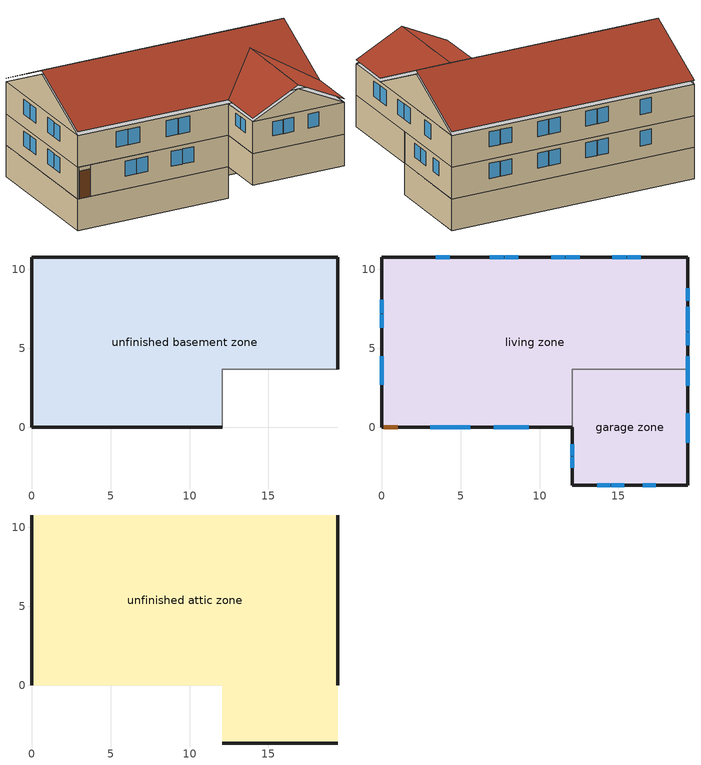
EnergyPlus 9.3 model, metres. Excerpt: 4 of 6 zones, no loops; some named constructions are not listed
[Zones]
unfinished basement zone
 floor foundation (FloorFndGrndUnfinB): 0,0 0,10.78 19.4,10.78 19.4,3.66 12.08,3.66 12.08,0 z-2.44
 wall foundation (WallFndGrndUnfinB): 19.4,3.66 19.4,10.78 0,10.78 0,0 12.08,0 z-2.44:0
 wall adiabatic (WallIntUnfinUninsUnfin): 12.08,0 12.08,3.66 19.4,3.66 z-2.44:0
garage zone
 floor foundation (FloorFndGrndUnfinSlab): 12.08,-3.66 12.08,3.66 19.4,3.66 19.4,-3.66 z0
 wall outside (WallExtUninsUnfin): 12.08,0 12.08,-3.66 19.4,-3.66 19.4,3.66 z0:2.44
 wall to living zone (WallIntFinInsUnfin Reversed): 19.4,3.66 12.08,3.66 12.08,0 z0:2.44
living zone
 floor to garage zone (FloorFinInsUnfin): 19.4,3.66 19.4,-3.66 12.08,-3.66 12.08,3.66 z2.44
 floor to unfinished basement zone (FloorUnfinBInsFin Reversed): 0,0 0,10.78 19.4,10.78 19.4,3.66 12.08,3.66 12.08,0 z0
 wall outside (WallExtInsFin): 19.4,3.66 19.4,10.78 0,10.78 0,0 0.13,0 1.05,0 12.08,0 z0:2.44; 0,10.78 0,0 12.08,0 12.08,-3.66 19.4,-3.66 19.4,10.78 0,10.78 z2.44:4.88
 window (WindowConstruction): 19.4,5.19 19.4,6 / 19.4,6.06 19.4,6.87 / 19.4,8 19.4,8.81 z1.06:2.13; 3.82,0 4.7,0 / 4.76,0 5.63,0 / 7.5,0 8.37,0 / 8.43,0 9.31,0 / 16.42,10.78 15.55,10.78 / 15.49,10.78 14.62,10.78 / 12.54,10.78 11.67,10.78 / 11.61,10.78 10.74,10.78 / 8.66,10.78 7.79,10.78 / 7.73,10.78 6.86,10.78 / 4.32,10.78 3.44,10.78 z0.97:2.13; 0,8.07 0,7.21 / 0,7.15 0,6.29 / 0,4.48 0,3.62 / 0,3.56 0,2.7 z3.43:4.57; 16.42,10.78 15.55,10.78 / 15.49,10.78 14.62,10.78 / 12.54,10.78 11.67,10.78 / 11.61,10.78 10.74,10.78 / 8.66,10.78 7.79,10.78 / 7.73,10.78 6.86,10.78 / 4.32,10.78 3.44,10.78 z3.41:4.57; 19.4,-0.97 19.4,-0.08 / 19.4,-0.02 19.4,0.87 / 19.4,2.64 19.4,3.53 / 19.4,3.59 19.4,4.48 / 19.4,6.72 19.4,7.61 z3.39:4.57; 13.67,-3.66 14.49,-3.66 / 14.55,-3.66 15.37,-3.66 / 16.55,-3.66 17.37,-3.66 z3.48:4.57; 12.08,-1.09 12.08,-1.8 / 12.08,-1.86 12.08,-2.57 z3.63:4.57; 3.08,0 4,0 / 4.06,0 4.97,0 / 7.11,0 8.02,0 / 8.09,0 9,0 z3.36:4.57; 0,8.07 0,7.21 / 0,7.15 0,6.29 / 0,4.48 0,3.62 / 0,3.56 0,2.7 z0.99:2.13
 door (Door): 0.15,0 1.02,0 z0:2.13
unfinished attic zone
 floor to living zone (FloorFinInsUnfinAttic): 19.4,10.78 19.4,0 0,0 0,10.78 z4.88; 12.08,-3.66 12.08,0 19.4,0 19.4,-3.66 z4.88
 wall outside (WallExtUninsUnfin): 0,5.39,7.57 0,10.78,4.88 0,0,4.88; 19.4,5.39,7.57 19.4,0,4.88 19.4,10.78,4.88; 12.08,-3.66,4.88 19.4,-3.66,4.88 15.74,-3.66,6.71
 roof outside (RoofUnfinInsExt): 0,5.39,7.88 19.4,5.39,7.88 19.4,10.78,5.18 0,10.78,5.18; 12.08,0,5.18 12.08,-3.66,5.18 15.74,-3.66,7.01 15.74,3.66,7.01; 19.4,0,5.18 15.74,3.66,7.01 15.74,-3.66,7.01 19.4,-3.66,5.18; 0,5.39,7.88 0,0,5.18 12.08,0,5.18 15.74,3.66,7.01 19.4,0,5.18 19.4,5.39,7.88
[Construction]
FloorFinInsUnfin Reversed: Floor Covering, Wood Floor, RoofSheathing, FloorIns 1
FloorFinInsUnfinAttic Reversed: Drywall 0.5 in., FloorUATrussandIns, FloorUAAdditionalCeilingIns
FloorUnfinBInsFin: FloorIns, RoofSheathing, Wood Floor, Floor Covering
WallIntFinInsUnfin: WallSheathing, WallStudAndCavity 1
[EnergyManagementSystem:Program]
res_infil_1_program: Set p_m = 0.14; Set p_s = 0.22; Set s_m = 270; Set s_s = 370; Set z_m = 9.99744; Set z_s = 4.8768; Set f_t = (((s_m/z_m)^p_m)*((z_s/s_s)^p_s)); Set Tdiff = res_af_1_tin_s-res_af_1_tt_s; Set dT = @Abs Tdiff; Set c = 0.0811; Set Cs = 0.1053; Set Cw = 0.1467; Set n = 0.67; Set sft = (f_t*0.7000000000000001); Set temp1 = ((c*Cw)*((sft*res_af_vw_s)^(2*n)))^2; Set Qn = (((c*Cs*(dT^n))^2)+temp1)^0.5; Set Tdiff = res_af_1_tin_s-res_af_1_tt_s; Set dT = @Abs Tdiff; Set QWHV = res_infil_1_wh_sch_s*0.0; Set Qrange = res_infil_1_range_sch_s*0.0472; Set Qdryer = res_infil_1_dryer_sch_s*0.0472; Set Qbath = res_infil_1_bath_sch_s*0.0708; Set QhpwhOut = 0; Set QhpwhIn = 0; Set QductsOut = 0; Set QductsIn = 0; Set QductsOut = QductsOut+res_ds_res_fur_oil_asys_lk_ret_fan_equiv; Set QductsIn = QductsIn+res_ds_res_fur_oil_asys_lk_sup_fan_equiv; Set QductsOut = QductsOut+res_ds_res_ac_asys_lk_ret_fan_equiv; Set QductsIn = QductsIn+res_ds_res_ac_asys_lk_sup_fan_equiv; Set Qout = Qrange+Qbath+Qdryer+QhpwhOut+QductsOut; Set Qin = QWHV+QhpwhIn+QductsIn; Set Qu = @Abs (Qout- Qin); Set Qb = (@Min Qout Qin); Set faneff_wh = 1; Set res_infil_1_house_fan_act = (QWHV*300)/faneff_wh*0; Set faneff_sp = 0.4719474432000001; Set res_infil_1_range_fan_act = (Qrange*300)/faneff_sp; Set res_infil_1_bath_fan_act = (Qbath*300)/faneff_sp; Set Q_acctd_for_elsewhere = QhpwhOut+QhpwhIn+QductsOut+QductsIn; Set res_infil_1_flow_act = (((Qu^2)+(Qn^2))^0.5)-Q_acctd_for_elsewhere; Set res_infil_1_flow_act = (@Max res_infil_1_flow_act 0)
res_nv_1_program: Set Tdiff = res_af_1_tin_s-res_af_1_tt_s; Set dT = (@Abs Tdiff); Set pt = (@RhFnTdbWPb res_af_1_tt_s res_nv_wt_s res_nv_pb_s); Set NVA = 16818.263852175118; Set Cs = 0.00017926040778923255; Set Cw = 8.70903777141566e-05; Set MNV = 5.663369318400016; Set MHR = 0.0115; Set MRH = 0.7; Set temp1 = (res_nv_1_nva_s*NVA); Set SGNV = temp1*((((Cs*dT)+(Cw*(res_af_vw_s^2)))^0.5)/1000); If (res_nv_wt_s<MHR) && (pt<MRH) && (res_af_1_tin_s>res_nv_1_sp_s); Set temp2 = (res_af_1_tin_s-res_nv_1_sp_s); Set NVadj1 = temp2/(res_af_1_tin_s-res_af_1_tt_s); Set NVadj2 = (@Min NVadj1 1); Set NVadj3 = (@Max NVadj2 0); Set NVadj = SGNV*NVadj3; Set res_nv_1_flow_act = (@Min NVadj MNV); Else; Set res_nv_1_flow_act = 0; EndIf
[EnergyManagementSystem:Subroutine]
res_ds_res_ac_asys_lk_subrout: Set f_sup = 0.13696303696303697; Set f_ret = 0.10009990009990012; Set f_OA = 0.0; Set oafrate = f_OA * res_ds_res_ac_asys_AhVfr; Set suplkfrate = f_sup * res_ds_res_ac_asys_AhVfr; Set retlkfrate = f_ret * res_ds_res_ac_asys_AhVfr; Set res_ds_res_ac_asys_AhToLiv = (@Abs (suplkfrate-retlkfrate-oafrate)); Set res_ds_res_ac_asys_LivToAh = 0; Set res_ds_res_ac_asys_lk_sup_fan_equiv = 0; Set res_ds_res_ac_asys_lk_ret_fan_equiv = oafrate; If res_ds_res_ac_asys_AhMfr>0; Set h_SA=(@HFnTdbW res_ds_res_ac_asys_AhTt res_ds_res_ac_asys_AhWt); Set h_AHZ=(@HFnTdbW res_ds_res_ac_asys_AhT res_ds_res_ac_asys_AhW); Set h_RA=(@HFnTdbW res_ds_res_ac_asys_RaT res_ds_res_ac_asys_RaW); Set h_fg=(@HfgAirFnWTdb res_ds_res_ac_asys_AhWt res_ds_res_ac_asys_AhTt); Set SALkQtot=f_sup*res_ds_res_ac_asys_AhMfr*(h_RA-h_SA); Set temp1=h_fg*(res_ds_res_ac_asys_RaW-res_ds_res_ac_asys_AhWt); Set res_ds_res_ac_asys_SupLatLkToLv = f_sup*res_ds_res_ac_asys_AhMfr*temp1; Set res_ds_res_ac_asys_SupSLkToLv = SALkQtot-res_ds_res_ac_asys_SupLatLkToLv; Set eTm=(res_ds_res_ac_asys_FanRtf/(res_ds_res_ac_asys_AhMfr*1006.0))*181.522; Set eTm=0-eTm; Set temp4=res_ds_res_ac_asys_AhT; Set tsup=temp4+((res_ds_res_ac_asys_AhTt-res_ds_res_ac_asys_AhT)*(@Exp eTm)); Set temp5=tsup-res_ds_res_ac_asys_AhTt; Set res_ds_res_ac_asys_SupDCnToLv = res_ds_res_ac_asys_AhMfr*1006.0*temp5; Set res_ds_res_ac_asys_SupDCnToAh = 0-res_ds_res_ac_asys_SupDCnToLv; Set eTm=(res_ds_res_ac_asys_FanRtf/(res_ds_res_ac_asys_AhMfr*1006.0))*167.559; Set eTm=0-eTm; Set temp6=res_ds_res_ac_asys_AhT; Set tret=temp6+((res_ds_res_ac_asys_RaT-res_ds_res_ac_asys_AhT)*(@Exp eTm)); Set temp7=tret-res_ds_res_ac_asys_RaT; Set res_ds_res_ac_asys_RetDCnToPl=res_ds_res_ac_asys_AhMfr*1006.0*temp7; Set res_ds_res_ac_asys_RetDCnToAh=0-res_ds_res_ac_asys_RetDCnToPl; Set res_ds_res_ac_asys_RetLatLk=0; Set temp2=(res_ds_res_ac_asys_AhT-res_ds_res_ac_asys_RaT); Set res_ds_res_ac_asys_RetSLk=f_ret*res_ds_res_ac_asys_AhMfr*1006.0*temp2; Set QtLkToAHZn=f_sup*res_ds_res_ac_asys_AhMfr*(h_SA-h_AHZ); Set temp3=(res_ds_res_ac_asys_AhWt-res_ds_res_ac_asys_AhW); Set res_ds_res_ac_asys_SupLatLkToAh=f_sup*res_ds_res_ac_asys_AhMfr*h_fg; Set res_ds_res_ac_asys_SupLatLkToAh=res_ds_res_ac_asys_SupLatLkToAh*temp3; Set res_ds_res_ac_asys_SupSLkToAh=QtLkToAHZn-res_ds_res_ac_asys_SupLatLkToAh; Else; Set res_ds_res_ac_asys_SupLatLkToLv=0; Set res_ds_res_ac_asys_SupSLkToLv=0; Set res_ds_res_ac_asys_SupDCnToLv=0; Set res_ds_res_ac_asys_SupDCnToAh=0; Set res_ds_res_ac_asys_RetDCnToPl=0; Set res_ds_res_ac_asys_RetDCnToAh=0; Set res_ds_res_ac_asys_RetLatLk=0; Set res_ds_res_ac_asys_RetSLk=0; Set res_ds_res_ac_asys_SupLatLkToAh=0; Set res_ds_res_ac_asys_SupSLkToAh=0; EndIf
res_ds_res_fur_oil_asys_lk_subrout: Set f_sup = 0.13696303696303697; Set f_ret = 0.10009990009990012; Set f_OA = 0.0; Set oafrate = f_OA * res_ds_res_fur_oil_asys_AhVfr; Set suplkfrate = f_sup * res_ds_res_fur_oil_asys_AhVfr; Set retlkfrate = f_ret * res_ds_res_fur_oil_asys_AhVfr; Set res_ds_res_fur_oil_asys_AhToLiv = (@Abs (suplkfrate-retlkfrate-oafrate)); Set res_ds_res_fur_oil_asys_LivToAh = 0; Set res_ds_res_fur_oil_asys_lk_sup_fan_equiv = 0; Set res_ds_res_fur_oil_asys_lk_ret_fan_equiv = oafrate; If res_ds_res_fur_oil_asys_AhMfr>0; Set h_SA=(@HFnTdbW res_ds_res_fur_oil_asys_AhTt res_ds_res_fur_oil_asys_AhWt); Set h_AHZ=(@HFnTdbW res_ds_res_fur_oil_asys_AhT res_ds_res_fur_oil_asys_AhW); Set h_RA=(@HFnTdbW res_ds_res_fur_oil_asys_RaT res_ds_res_fur_oil_asys_RaW); Set h_fg=(@HfgAirFnWTdb res_ds_res_fur_oil_asys_AhWt res_ds_res_fur_oil_asys_AhTt); Set SALkQtot=f_sup*res_ds_res_fur_oil_asys_AhMfr*(h_RA-h_SA); Set temp1=h_fg*(res_ds_res_fur_oil_asys_RaW-res_ds_res_fur_oil_asys_AhWt); Set res_ds_res_fur_oil_asys_SupLatLkToLv = f_sup*res_ds_res_fur_oil_asys_AhMfr*temp1; Set res_ds_res_fur_oil_asys_SupSLkToLv = SALkQtot-res_ds_res_fur_oil_asys_SupLatLkToLv; Set eTm=(res_ds_res_fur_oil_asys_FanRtf/(res_ds_res_fur_oil_asys_AhMfr*1006.0))*181.522; Set eTm=0-eTm; Set temp4=res_ds_res_fur_oil_asys_AhT; Set tsup=temp4+((res_ds_res_fur_oil_asys_AhTt-res_ds_res_fur_oil_asys_AhT)*(@Exp eTm)); Set temp5=tsup-res_ds_res_fur_oil_asys_AhTt; Set res_ds_res_fur_oil_asys_SupDCnToLv = res_ds_res_fur_oil_asys_AhMfr*1006.0*temp5; Set res_ds_res_fur_oil_asys_SupDCnToAh = 0-res_ds_res_fur_oil_asys_SupDCnToLv; Set eTm=(res_ds_res_fur_oil_asys_FanRtf/(res_ds_res_fur_oil_asys_AhMfr*1006.0))*167.559; Set eTm=0-eTm; Set temp6=res_ds_res_fur_oil_asys_AhT; Set tret=temp6+((res_ds_res_fur_oil_asys_RaT-res_ds_res_fur_oil_asys_AhT)*(@Exp eTm)); Set temp7=tret-res_ds_res_fur_oil_asys_RaT; Set res_ds_res_fur_oil_asys_RetDCnToPl=res_ds_res_fur_oil_asys_AhMfr*1006.0*temp7; Set res_ds_res_fur_oil_asys_RetDCnToAh=0-res_ds_res_fur_oil_asys_RetDCnToPl; Set res_ds_res_fur_oil_asys_RetLatLk=0; Set temp2=(res_ds_res_fur_oil_asys_AhT-res_ds_res_fur_oil_asys_RaT); Set res_ds_res_fur_oil_asys_RetSLk=f_ret*res_ds_res_fur_oil_asys_AhMfr*1006.0*temp2; Set QtLkToAHZn=f_sup*res_ds_res_fur_oil_asys_AhMfr*(h_SA-h_AHZ); Set temp3=(res_ds_res_fur_oil_asys_AhWt-res_ds_res_fur_oil_asys_AhW); Set res_ds_res_fur_oil_asys_SupLatLkToAh=f_sup*res_ds_res_fur_oil_asys_AhMfr*h_fg; Set res_ds_res_fur_oil_asys_SupLatLkToAh=res_ds_res_fur_oil_asys_SupLatLkToAh*temp3; Set res_ds_res_fur_oil_asys_SupSLkToAh=QtLkToAHZn-res_ds_res_fur_oil_asys_SupLatLkToAh; Else; Set res_ds_res_fur_oil_asys_SupLatLkToLv=0; Set res_ds_res_fur_oil_asys_SupSLkToLv=0; Set res_ds_res_fur_oil_asys_SupDCnToLv=0; Set res_ds_res_fur_oil_asys_SupDCnToAh=0; Set res_ds_res_fur_oil_asys_RetDCnToPl=0; Set res_ds_res_fur_oil_asys_RetDCnToAh=0; Set res_ds_res_fur_oil_asys_RetLatLk=0; Set res_ds_res_fur_oil_asys_RetSLk=0; Set res_ds_res_fur_oil_asys_SupLatLkToAh=0; Set res_ds_res_fur_oil_asys_SupSLkToAh=0; EndIf
[EnergyManagementSystem:ProgramCallingManager]
average_temp_and_heat_balance_program_calling_manager: EndOfZoneTimestepBeforeZoneReporting; average_temp_and_heat_balance_program
capacity_and_cop_calculator_program_calling_manager: EndOfZoneTimestepBeforeZoneReporting; capacity_and_cop_calculator_program
res af_1 program calling manager: BeginTimestepBeforePredictor; res_infil_1_program; res_nv_1_program
res ceil fan program calling manager: BeginTimestepBeforePredictor; res_ceil_fan_schedule_program
res ds res ac asys program calling manager: EndOfSystemTimestepAfterHVACReporting; res_ds_res_ac_asys_program
res ds res fur oil asys program calling manager: EndOfSystemTimestepAfterHVACReporting; res_ds_res_fur_oil_asys_program
[EnergyManagementSystem:OutputVariable] Type of Data in Variable=Averaged; Update Frequency=ZoneTimeStep
Name | EMS Variable
Average Conditioned Zone Temperature [C] | avg_temp
Conditioned Zone Air Energy Storage Rate [W] | avg_air_energy_storage_rate
Conditioned Zone Internal Convective Heat Gain [W] | avg_int_conv_heat_gain
Conditioned Zone Interzone Air Transfer Rate [W] | avg_interzone_air_transfer_rate
Conditioned Zone Outdoor Air Transfer Rate [W] | avg_outdoor_air_transfer_rate
Conditioned Zone Surface Convection Rate [W] | avg_surf_conv_rate
Conditioned Zone System Air Transfer Rate [W] | avg_system_air_transfer_rate
Conditioned Zone System Convective Heat Gain Rate [W] | avg_system_conv_heat_gain_rate
Current Overall COP [] | current_cop
Current Total Capacity [W] | current_capacity
Potential Overall COP [] | potential_cop
[Schedule:Day:Interval]
res lighting garage allday1; res lighting interior allday1; res lighting exterior allday1: No, 01:00, 0.123338, 02:00, 0.0740028, 04:00, 0.0493352, 05:00, 0.0548496, 06:00, 0.150501, 07:00, 0.353335, 08:00, 0.447136, 09:00, 0.47518, 10:00, 0.488452, 11:00, 0.475171, 12:00, 0.456771, 13:00, 0.44349, 14:00, 0.439582, 15:00, 0.448729, 16:00, 0.500371, 17:00, 0.626949, 18:00, 0.830184, 19:00, 0.99185, 20:00, 0.969505, 21:00, 0.784644, 22:00, 0.591925, 23:00, 0.515783, 24:00, 0.248393
res lighting garage allday2; res lighting interior allday2; res lighting exterior allday2: No, 01:00, 0.123338, 02:00, 0.0740028, 04:00, 0.0493352, 05:00, 0.0545675, 06:00, 0.149094, 07:00, 0.350032, 08:00, 0.442956, 09:00, 0.468458, 10:00, 0.479326, 11:00, 0.466169, 12:00, 0.447941, 13:00, 0.434785, 14:00, 0.430913, 15:00, 0.434968, 16:00, 0.461722, 17:00, 0.539871, 18:00, 0.698256, 19:00, 0.888571, 20:00, 0.978191, 21:00, 0.888191, 22:00, 0.697813, 23:00, 0.608768, 24:00, 0.248393
res lighting garage allday3; res lighting interior allday3; res lighting exterior allday3: No, 01:00, 0.123338, 02:00, 0.0740028, 04:00, 0.0493352, 05:00, 0.0537968, 06:00, 0.145251, 07:00, 0.341009, 08:00, 0.431538, 09:00, 0.450314, 10:00, 0.454832, 11:00, 0.442015, 12:00, 0.424257, 13:00, 0.411439, 14:00, 0.407667, 15:00, 0.409454, 16:00, 0.423452, 17:00, 0.469753, 18:00, 0.580734, 19:00, 0.75336, 20:00, 0.903557, 21:00, 0.918807, 22:00, 0.786256, 23:00, 0.488581, 24:00, 0.248393
res lighting garage allday4; res lighting interior allday4; res lighting exterior allday4: No, 01:00, 0.123338, 02:00, 0.0740028, 04:00, 0.0493352, 05:00, 0.0527439, 06:00, 0.140001, 07:00, 0.328683, 08:00, 0.41594, 09:00, 0.426047, 10:00, 0.422411, 11:00, 0.410057, 12:00, 0.392941, 13:00, 0.380587, 14:00, 0.376951, 15:00, 0.376758, 16:00, 0.378254, 17:00, 0.385796, 18:00, 0.414186, 19:00, 0.489911, 20:00, 0.62873, 21:00, 0.790794, 22:00, 0.879021, 23:00, 0.592134, 24:00, 0.248393
res lighting garage allday5; res lighting interior allday5; res lighting exterior allday5: No, 01:00, 0.123338, 02:00, 0.0740028, 04:00, 0.0493352, 05:00, 0.051691, 06:00, 0.134751, 07:00, 0.316358, 08:00, 0.400343, 09:00, 0.402379, 10:00, 0.391189, 11:00, 0.379298, 12:00, 0.362824, 13:00, 0.350933, 14:00, 0.347434, 15:00, 0.347191, 16:00, 0.3481, 17:00, 0.352695, 18:00, 0.37061, 19:00, 0.421818, 20:00, 0.526943, 21:00, 0.675048, 22:00, 0.800233, 23:00, 0.580198, 24:00, 0.248393
res lighting garage allday6; res lighting interior allday6; res lighting exterior allday6: No, 01:00, 0.123338, 02:00, 0.0740028, 04:00, 0.0493352, 05:00, 0.0509203, 06:00, 0.130908, 07:00, 0.307335, 08:00, 0.388924, 09:00, 0.385433, 10:00, 0.369092, 11:00, 0.357541, 12:00, 0.341536, 13:00, 0.329984, 14:00, 0.326585, 15:00, 0.326343, 16:00, 0.327115, 17:00, 0.330784, 18:00, 0.344672, 19:00, 0.384367, 20:00, 0.468628, 21:00, 0.597162, 22:00, 0.726652, 23:00, 0.556112, 24:00, 0.248393
res lighting garage allday7; res lighting interior allday7; res lighting exterior allday7: No, 01:00, 0.123338, 02:00, 0.0740028, 04:00, 0.0493352, 05:00, 0.0506382, 06:00, 0.129501, 07:00, 0.304032, 08:00, 0.384745, 09:00, 0.37931, 10:00, 0.361165, 11:00, 0.349737, 12:00, 0.333905, 13:00, 0.322477, 14:00, 0.319115, 15:00, 0.31888, 16:00, 0.319678, 17:00, 0.323451, 18:00, 0.337661, 19:00, 0.378048, 20:00, 0.463272, 21:00, 0.592382, 22:00, 0.721202, 23:00, 0.552703, 24:00, 0.248393
res lighting garage allday8; res lighting interior allday8; res lighting exterior allday8: No, 01:00, 0.123338, 02:00, 0.0740028, 04:00, 0.0493352, 05:00, 0.0509203, 06:00, 0.130908, 07:00, 0.307335, 08:00, 0.388924, 09:00, 0.385433, 10:00, 0.369092, 11:00, 0.357541, 12:00, 0.341536, 13:00, 0.329984, 14:00, 0.326585, 15:00, 0.326385, 16:00, 0.327544, 17:00, 0.333158, 18:00, 0.35417, 19:00, 0.411706, 20:00, 0.524391, 21:00, 0.674336, 22:00, 0.789613, 23:00, 0.568388, 24:00, 0.248393
res lighting garage allday9; res lighting interior allday9; res lighting exterior allday9: No, 01:00, 0.123338, 02:00, 0.0740028, 04:00, 0.0493352, 05:00, 0.051691, 06:00, 0.134751, 07:00, 0.316358, 08:00, 0.400343, 09:00, 0.402379, 10:00, 0.391189, 11:00, 0.379298, 12:00, 0.362824, 13:00, 0.350933, 14:00, 0.347434, 15:00, 0.347482, 16:00, 0.350621, 17:00, 0.364308, 18:00, 0.409016, 19:00, 0.51146, 20:00, 0.66917, 21:00, 0.813069, 22:00, 0.844904, 23:00, 0.553126, 24:00, 0.248393
res lighting garage allday10; res lighting interior allday10; res lighting exterior allday10: No, 01:00, 0.123338, 02:00, 0.0740028, 04:00, 0.0493352, 05:00, 0.0527439, 06:00, 0.140001, 07:00, 0.328683, 08:00, 0.41594, 09:00, 0.426047, 10:00, 0.422411, 11:00, 0.410057, 12:00, 0.392941, 13:00, 0.380587, 14:00, 0.376951, 15:00, 0.377936, 16:00, 0.387414, 17:00, 0.422142, 18:00, 0.514291, 19:00, 0.675679, 20:00, 0.843456, 21:00, 0.900392, 22:00, 0.799006, 23:00, 0.496513, 24:00, 0.248393
res lighting garage allday11; res lighting interior allday11; res lighting exterior allday11: No, 01:00, 0.123338, 02:00, 0.0740028, 04:00, 0.0493352, 05:00, 0.0537968, 06:00, 0.145251, 07:00, 0.341009, 08:00, 0.431538, 09:00, 0.450314, 10:00, 0.454832, 11:00, 0.442015, 12:00, 0.424257, 13:00, 0.411439, 14:00, 0.407667, 15:00, 0.423123, 16:00, 0.494595, 17:00, 0.637165, 18:00, 0.830186, 19:00, 0.95099, 20:00, 0.895841, 21:00, 0.714098, 22:00, 0.541925, 23:00, 0.476105, 24:00, 0.248393
res lighting garage allday12; res lighting interior allday12; res lighting exterior allday12: No, 01:00, 0.123338, 02:00, 0.0740028, 04:00, 0.0493352, 05:00, 0.0545675, 06:00, 0.149094, 07:00, 0.350032, 08:00, 0.442956, 09:00, 0.468458, 10:00, 0.479326, 11:00, 0.466169, 12:00, 0.447941, 13:00, 0.434785, 14:00, 0.430913, 15:00, 0.448118, 16:00, 0.529806, 17:00, 0.692378, 18:00, 0.899219, 19:00, 1, 20:00, 0.900262, 21:00, 0.693546, 22:00, 0.530471, 23:00, 0.474029, 24:00, 0.248393
Schedule Day 28; res lighting garage winter design; Schedule Day 25; res lighting interior winter design; res cd electric schedule allday4; res cd electric schedule allday5; res cd electric schedule allday7; res extra refrig schedule winter design; res freezer schedule winter design; res gas fireplace schedule winter design; res gas grill schedule winter design; res gas lighting schedule winter design; res hot tub heater electric schedule winter design; res lighting exterior winter design; res misc plug loads schedule winter design; res mv_1 bath exhaust schedule winter design; res mv_1 dryer exhaust schedule allday4; res mv_1 dryer exhaust schedule allday5; res mv_1 dryer exhaust schedule allday7; res mv_1 range exhaust schedule winter design; res occupants schedule winter design; res pool heater electric schedule winter design; res range electric|false schedule winter design; res refrig schedule winter design; res well pump schedule winter design; Schedule Day 11; Schedule Day 16; Schedule Day 18; Schedule Day 2; Schedule Day 22; Schedule Day 3; Schedule Day 31; Schedule Day 34; Schedule Day 37; Schedule Day 40; Schedule Day 43; Schedule Day 5; Schedule Day 50; Schedule Day 57; Schedule Day 60; Schedule Day 63; Schedule Day 66; Schedule Day 67; Schedule Day 68; Schedule Day 71; Schedule Day 72; Schedule Day 73; Schedule Day 9; Window shading schedule allday1; Window shading schedule allday11; Window shading schedule allday12; Window shading schedule allday2; Window shading schedule allday3; Window shading schedule allday4: No, 24:00, 0
res lighting garage summer design; res lighting interior summer design; res extra refrig schedule summer design; res freezer schedule summer design; res gas fireplace schedule summer design; res gas grill schedule summer design; res gas lighting schedule summer design; res hot tub heater electric schedule summer design; res lighting exterior summer design; res misc plug loads schedule summer design; res mv_1 bath exhaust schedule summer design; res mv_1 range exhaust schedule summer design; res occupants schedule summer design; res pool heater electric schedule summer design; res range electric|false schedule summer design; res refrig schedule summer design; res well pump schedule summer design; Window shading schedule allday10; Window shading schedule allday5; Window shading schedule allday6; Window shading schedule allday7; Window shading schedule allday8; Window shading schedule allday9: No, 24:00, 1
res cd electric schedule allday1: No, 20:55, 0, 21:00, 0.095946, 24:00, 0
res cd electric schedule allday2: No, 13:15, 0, 13:20, 0.0851748, 20:05, 0, 20:10, 0.09376, 24:00, 0
res cd electric schedule allday3: No, 09:10, 0, 09:15, 0.0350556, 11:55, 0, 12:00, 0.136725, 24:00, 0
res cd electric schedule allday6: No, 09:45, 0, 09:50, 0.0703896, 11:00, 0, 11:05, 0.015938, 24:00, 0
res ceil fan benchmark|living space|story 2 schedule allday1; res ceil fan benchmark|living space|story 2 schedule allday12; res misc plug loads schedule allday1; res misc plug loads schedule allday12: No, 01:00, 0.559347, 03:00, 0.517396, 04:00, 0.503412, 05:00, 0.461461, 06:00, 0.503412, 07:00, 0.601298, 08:00, 0.657232, 09:00, 0.475445, 10:00, 0.321624, 11:00, 0.335608, 12:00, 0.349592, 13:00, 0.335608, 14:00, 0.391543, 15:00, 0.433494, 16:00, 0.447477, 17:00, 0.545363, 18:00, 0.741134, 19:00, 0.880971, 20:00, 0.936905, 21:00, 0.99284, 22:00, 0.964873, 23:00, 0.825036, 24:00, 0.699183
res ceil fan benchmark|living space|story 2 schedule allday10; res misc plug loads schedule allday10: No, 01:00, 0.443712, 03:00, 0.410434, 04:00, 0.399341, 05:00, 0.366063, 06:00, 0.399341, 07:00, 0.476991, 08:00, 0.521362, 09:00, 0.377156, 10:00, 0.255135, 11:00, 0.266227, 12:00, 0.27732, 13:00, 0.266227, 14:00, 0.310599, 15:00, 0.343877, 16:00, 0.35497, 17:00, 0.43262, 18:00, 0.587919, 19:00, 0.698847, 20:00, 0.743218, 21:00, 0.787589, 22:00, 0.765404, 23:00, 0.654476, 24:00, 0.55464
res ceil fan benchmark|living space|story 2 schedule allday11; res misc plug loads schedule allday11: No, 01:00, 0.442368, 03:00, 0.40919, 04:00, 0.398131, 05:00, 0.364953, 06:00, 0.398131, 07:00, 0.475545, 08:00, 0.519782, 09:00, 0.376013, 10:00, 0.254361, 11:00, 0.265421, 12:00, 0.27648, 13:00, 0.265421, 14:00, 0.309657, 15:00, 0.342835, 16:00, 0.353894, 17:00, 0.431309, 18:00, 0.586137, 19:00, 0.696729, 20:00, 0.740966, 21:00, 0.785203, 22:00, 0.763084, 23:00, 0.652493, 24:00, 0.55296
res ceil fan benchmark|living space|story 2 schedule allday2; res misc plug loads schedule allday2: No, 01:00, 0.56338, 03:00, 0.521127, 04:00, 0.507042, 05:00, 0.464789, 06:00, 0.507042, 07:00, 0.605634, 08:00, 0.661972, 09:00, 0.478873, 10:00, 0.323944, 11:00, 0.338028, 12:00, 0.352113, 13:00, 0.338028, 14:00, 0.394366, 15:00, 0.43662, 16:00, 0.450704, 17:00, 0.549296, 18:00, 0.746479, 19:00, 0.887324, 20:00, 0.943662, 21:00, 1, 22:00, 0.971831, 23:00, 0.830986, 24:00, 0.704225
res ceil fan benchmark|living space|story 2 schedule allday3; res ceil fan benchmark|living space|story 2 schedule allday5; res misc plug loads schedule allday3; res misc plug loads schedule allday5: No, 01:00, 0.445057, 03:00, 0.411678, 04:00, 0.400551, 05:00, 0.367172, 06:00, 0.400551, 07:00, 0.478436, 08:00, 0.522942, 09:00, 0.378298, 10:00, 0.255908, 11:00, 0.267034, 12:00, 0.278161, 13:00, 0.267034, 14:00, 0.31154, 15:00, 0.344919, 16:00, 0.356046, 17:00, 0.433931, 18:00, 0.5897, 19:00, 0.700965, 20:00, 0.74547, 21:00, 0.789976, 22:00, 0.767723, 23:00, 0.656459, 24:00, 0.556321
res ceil fan benchmark|living space|story 2 schedule allday4; res misc plug loads schedule allday4: No, 01:00, 0.443264, 03:00, 0.410019, 04:00, 0.398938, 05:00, 0.365693, 06:00, 0.398938, 07:00, 0.476509, 08:00, 0.520835, 09:00, 0.376775, 10:00, 0.254877, 11:00, 0.265959, 12:00, 0.27704, 13:00, 0.265959, 14:00, 0.310285, 15:00, 0.34353, 16:00, 0.354611, 17:00, 0.432183, 18:00, 0.587325, 19:00, 0.698141, 20:00, 0.742468, 21:00, 0.786794, 22:00, 0.764631, 23:00, 0.653815, 24:00, 0.55408
res ceil fan benchmark|living space|story 2 schedule allday6; res ceil fan benchmark|living space|story 2 schedule allday9; res misc plug loads schedule allday6; res misc plug loads schedule allday9: No, 01:00, 0.370657, 03:00, 0.342857, 04:00, 0.333591, 05:00, 0.305792, 06:00, 0.333591, 07:00, 0.398456, 08:00, 0.435522, 09:00, 0.315058, 10:00, 0.213128, 11:00, 0.222394, 12:00, 0.23166, 13:00, 0.222394, 14:00, 0.25946, 15:00, 0.287259, 16:00, 0.296525, 17:00, 0.36139, 18:00, 0.49112, 19:00, 0.583784, 20:00, 0.62085, 21:00, 0.657916, 22:00, 0.639383, 23:00, 0.546719, 24:00, 0.463321
res ceil fan benchmark|living space|story 2 schedule allday7; res ceil fan benchmark|living space|story 2 schedule allday8; res misc plug loads schedule allday7; res misc plug loads schedule allday8: No, 01:00, 0.367968, 03:00, 0.34037, 04:00, 0.331171, 05:00, 0.303573, 06:00, 0.331171, 07:00, 0.395565, 08:00, 0.432362, 09:00, 0.312772, 10:00, 0.211581, 11:00, 0.220781, 12:00, 0.22998, 13:00, 0.220781, 14:00, 0.257577, 15:00, 0.285175, 16:00, 0.294374, 17:00, 0.358768, 18:00, 0.487557, 19:00, 0.579549, 20:00, 0.616346, 21:00, 0.653142, 22:00, 0.634744, 23:00, 0.542752, 24:00, 0.459959
res ceil fan schedule allday1; res ceil fan schedule allday10; res ceil fan schedule allday11; res ceil fan schedule allday12; res ceil fan schedule allday2; res ceil fan schedule allday3; res ceil fan schedule allday4; res ceil fan schedule allday5; res ceil fan schedule allday6; res ceil fan schedule allday7; res ceil fan schedule allday8; res ceil fan schedule allday9: No, 07:00, 0, 09:00, 1, 17:00, 0, 22:00, 1, 24:00, 0
res extra refrig schedule allday1; res extra refrig schedule allday12; res freezer schedule allday1; res freezer schedule allday12; res refrig schedule allday1; res refrig schedule allday12: No, 01:00, 0.610949, 02:00, 0.595675, 03:00, 0.580401, 04:00, 0.565128, 06:00, 0.549854, 07:00, 0.580401, 08:00, 0.610949, 10:00, 0.626223, 12:00, 0.610949, 15:00, 0.641496, 16:00, 0.626223, 17:00, 0.672044, 18:00, 0.733139, 19:00, 0.763686, 20:00, 0.733139, 21:00, 0.717865, 22:00, 0.702591, 23:00, 0.672044, 24:00, 0.626223
res extra refrig schedule allday10; res freezer schedule allday10; res refrig schedule allday10: No, 01:00, 0.679562, 02:00, 0.662573, 03:00, 0.645584, 04:00, 0.628595, 06:00, 0.611606, 07:00, 0.645584, 08:00, 0.679562, 10:00, 0.696551, 12:00, 0.679562, 15:00, 0.71354, 16:00, 0.696551, 17:00, 0.747518, 18:00, 0.815474, 19:00, 0.849453, 20:00, 0.815474, 21:00, 0.798485, 22:00, 0.781496, 23:00, 0.747518, 24:00, 0.696551
res extra refrig schedule allday11; res freezer schedule allday11; res refrig schedule allday11: No, 01:00, 0.675182, 02:00, 0.658303, 03:00, 0.641423, 04:00, 0.624544, 06:00, 0.607664, 07:00, 0.641423, 08:00, 0.675182, 10:00, 0.692062, 12:00, 0.675182, 15:00, 0.708942, 16:00, 0.692062, 17:00, 0.742701, 18:00, 0.810219, 19:00, 0.843978, 20:00, 0.810219, 21:00, 0.793339, 22:00, 0.77646, 23:00, 0.742701, 24:00, 0.692062
res extra refrig schedule allday2; res freezer schedule allday2; res refrig schedule allday2: No, 01:00, 0.609489, 02:00, 0.594252, 03:00, 0.579015, 04:00, 0.563777, 06:00, 0.54854, 07:00, 0.579015, 08:00, 0.609489, 10:00, 0.624726, 12:00, 0.609489, 15:00, 0.639964, 16:00, 0.624726, 17:00, 0.670438, 18:00, 0.731387, 19:00, 0.761861, 20:00, 0.731387, 21:00, 0.71615, 22:00, 0.700912, 23:00, 0.670438, 24:00, 0.624726
res extra refrig schedule allday3; res extra refrig schedule allday4; res extra refrig schedule allday5; res freezer schedule allday3; res freezer schedule allday4; res freezer schedule allday5; res refrig schedule allday3; res refrig schedule allday4; res refrig schedule allday5: No, 01:00, 0.791241, 02:00, 0.77146, 03:00, 0.751679, 04:00, 0.731898, 06:00, 0.712117, 07:00, 0.751679, 08:00, 0.791241, 10:00, 0.811022, 12:00, 0.791241, 15:00, 0.830803, 16:00, 0.811022, 17:00, 0.870365, 18:00, 0.949489, 19:00, 0.989051, 20:00, 0.949489, 21:00, 0.929708, 22:00, 0.909927, 23:00, 0.870365, 24:00, 0.811022
res extra refrig schedule allday6; res extra refrig schedule allday7; res extra refrig schedule allday8; res extra refrig schedule allday9; res freezer schedule allday6; res freezer schedule allday7; res freezer schedule allday8; res freezer schedule allday9; res refrig schedule allday6; res refrig schedule allday7; res refrig schedule allday8; res refrig schedule allday9: No, 01:00, 0.8, 02:00, 0.78, 03:00, 0.76, 04:00, 0.74, 06:00, 0.72, 07:00, 0.76, 08:00, 0.8, 10:00, 0.82, 12:00, 0.8, 15:00, 0.84, 16:00, 0.82, 17:00, 0.88, 18:00, 0.96, 19:00, 1, 20:00, 0.96, 21:00, 0.94, 22:00, 0.92, 23:00, 0.88, 24:00, 0.82
res gas fireplace schedule allday1; res gas fireplace schedule allday12; res gas lighting schedule allday1; res gas lighting schedule allday12; res well pump schedule allday1; res well pump schedule allday12: No, 01:00, 0.508543, 02:00, 0.265829, 03:00, 0.219598, 04:00, 0.173367, 05:00, 0.184925, 06:00, 0.20804, 07:00, 0.300503, 09:00, 0.381407, 10:00, 0.36985, 12:00, 0.381407, 15:00, 0.36985, 16:00, 0.381407, 17:00, 0.520101, 18:00, 0.658795, 19:00, 0.762815, 20:00, 0.878393, 21:00, 0.936182, 22:00, 0.993971, 23:00, 0.866835, 24:00, 0.751257
res gas fireplace schedule allday10; res gas lighting schedule allday10; res well pump schedule allday10: No, 01:00, 0.430984, 02:00, 0.225287, 03:00, 0.186107, 04:00, 0.146926, 05:00, 0.156721, 06:00, 0.176312, 07:00, 0.254672, 09:00, 0.323238, 10:00, 0.313443, 12:00, 0.323238, 15:00, 0.313443, 16:00, 0.323238, 17:00, 0.440779, 18:00, 0.55832, 19:00, 0.646476, 20:00, 0.744426, 21:00, 0.793402, 22:00, 0.842377, 23:00, 0.734631, 24:00, 0.63668
res gas fireplace schedule allday11; res gas lighting schedule allday11; res well pump schedule allday11: No, 01:00, 0.429221, 02:00, 0.224366, 03:00, 0.185345, 04:00, 0.146325, 05:00, 0.15608, 06:00, 0.17559, 07:00, 0.253631, 09:00, 0.321916, 10:00, 0.312161, 12:00, 0.321916, 15:00, 0.312161, 16:00, 0.321916, 17:00, 0.438976, 18:00, 0.556036, 19:00, 0.643832, 20:00, 0.741382, 21:00, 0.790157, 22:00, 0.838932, 23:00, 0.731627, 24:00, 0.634076
res gas fireplace schedule allday2; res gas lighting schedule allday2; res well pump schedule allday2: No, 01:00, 0.511628, 02:00, 0.267442, 03:00, 0.22093, 04:00, 0.174419, 05:00, 0.186047, 06:00, 0.209302, 07:00, 0.302326, 09:00, 0.383721, 10:00, 0.372093, 12:00, 0.383721, 15:00, 0.372093, 16:00, 0.383721, 17:00, 0.523256, 18:00, 0.662791, 19:00, 0.767442, 20:00, 0.883721, 21:00, 0.94186, 22:00, 1, 23:00, 0.872093, 24:00, 0.755814
res gas fireplace schedule allday3; res gas fireplace schedule allday5; res gas lighting schedule allday3; res gas lighting schedule allday5; res well pump schedule allday3; res well pump schedule allday5: No, 01:00, 0.446407, 02:00, 0.233349, 03:00, 0.192767, 04:00, 0.152184, 05:00, 0.16233, 06:00, 0.182621, 07:00, 0.263786, 09:00, 0.334806, 10:00, 0.32466, 12:00, 0.334806, 15:00, 0.32466, 16:00, 0.334806, 17:00, 0.456553, 18:00, 0.578301, 19:00, 0.669611, 20:00, 0.771067, 21:00, 0.821796, 22:00, 0.872524, 23:00, 0.760922, 24:00, 0.659466
res gas fireplace schedule allday4; res gas lighting schedule allday4; res well pump schedule allday4: No, 01:00, 0.445085, 02:00, 0.232658, 03:00, 0.192196, 04:00, 0.151734, 05:00, 0.161849, 06:00, 0.18208, 07:00, 0.263005, 09:00, 0.333814, 10:00, 0.323698, 12:00, 0.333814, 15:00, 0.323698, 16:00, 0.333814, 17:00, 0.455201, 18:00, 0.576588, 19:00, 0.667628, 20:00, 0.768784, 21:00, 0.819362, 22:00, 0.86994, 23:00, 0.758668, 24:00, 0.657513
res gas fireplace schedule allday6; res gas fireplace schedule allday9; res gas lighting schedule allday6; res gas lighting schedule allday9; res well pump schedule allday6; res well pump schedule allday9: No, 01:00, 0.391323, 02:00, 0.204555, 03:00, 0.16898, 04:00, 0.133405, 05:00, 0.142299, 06:00, 0.160087, 07:00, 0.231236, 09:00, 0.293492, 10:00, 0.284598, 12:00, 0.293492, 15:00, 0.284598, 16:00, 0.293492, 17:00, 0.400216, 18:00, 0.506941, 19:00, 0.586984, 20:00, 0.675921, 21:00, 0.720389, 22:00, 0.764858, 23:00, 0.667027, 24:00, 0.57809
res gas fireplace schedule allday7; res gas fireplace schedule allday8; res gas lighting schedule allday7; res gas lighting schedule allday8; res well pump schedule allday7; res well pump schedule allday8: No, 01:00, 0.389119, 02:00, 0.203403, 03:00, 0.168029, 04:00, 0.132654, 05:00, 0.141498, 06:00, 0.159185, 07:00, 0.229934, 09:00, 0.291839, 10:00, 0.282996, 12:00, 0.291839, 15:00, 0.282996, 16:00, 0.291839, 17:00, 0.397963, 18:00, 0.504086, 19:00, 0.583679, 20:00, 0.672115, 21:00, 0.716333, 22:00, 0.760551, 23:00, 0.663271, 24:00, 0.574835
res gas grill schedule allday1; res gas grill schedule allday12; res gas grill schedule allday2: No, 01:00, 0.0248447, 03:00, 0.00621118, 04:00, 0.0124224, 05:00, 0.0434783, 06:00, 0.0745342, 07:00, 0.180124, 08:00, 0.285714, 09:00, 0.273292, 10:00, 0.254658, 11:00, 0.273292, 12:00, 0.285714, 13:00, 0.26087, 14:00, 0.236025, 15:00, 0.304348, 16:00, 0.36646, 17:00, 0.68323, 18:00, 1, 19:00, 0.714286, 20:00, 0.434783, 21:00, 0.273292, 22:00, 0.118012, 23:00, 0.0807453, 24:00, 0.0434783
res gas grill schedule allday10; res gas grill schedule allday11: No, 01:00, 0.0245729, 03:00, 0.00614324, 04:00, 0.0122865, 05:00, 0.0430027, 06:00, 0.0737188, 07:00, 0.178154, 08:00, 0.282589, 09:00, 0.270302, 10:00, 0.251873, 11:00, 0.270302, 12:00, 0.282589, 13:00, 0.258016, 14:00, 0.233443, 15:00, 0.301019, 16:00, 0.362451, 17:00, 0.675756, 18:00, 0.989061, 19:00, 0.706472, 20:00, 0.430027, 21:00, 0.270302, 22:00, 0.116721, 23:00, 0.0798621, 24:00, 0.0430027
res gas grill schedule allday3; res gas grill schedule allday5: No, 01:00, 0.022444, 03:00, 0.00561101, 04:00, 0.011222, 05:00, 0.0392771, 06:00, 0.0673321, 07:00, 0.162719, 08:00, 0.258107, 09:00, 0.246885, 10:00, 0.230051, 11:00, 0.246885, 12:00, 0.258107, 13:00, 0.235662, 14:00, 0.213218, 15:00, 0.27494, 16:00, 0.33105, 17:00, 0.617211, 18:00, 0.903373, 19:00, 0.645266, 20:00, 0.392771, 21:00, 0.246885, 22:00, 0.106609, 23:00, 0.0729431, 24:00, 0.0392771
res gas grill schedule allday4: No, 01:00, 0.0223535, 03:00, 0.00558836, 04:00, 0.0111767, 05:00, 0.0391185, 06:00, 0.0670604, 07:00, 0.162063, 08:00, 0.257065, 09:00, 0.245888, 10:00, 0.229123, 11:00, 0.245888, 12:00, 0.257065, 13:00, 0.234711, 14:00, 0.212358, 15:00, 0.27383, 16:00, 0.329713, 17:00, 0.61472, 18:00, 0.899727, 19:00, 0.642662, 20:00, 0.391185, 21:00, 0.245888, 22:00, 0.106179, 23:00, 0.0726487, 24:00, 0.0391185
res gas grill schedule allday6; res gas grill schedule allday9: No, 01:00, 0.0201566, 03:00, 0.00503915, 04:00, 0.0100783, 05:00, 0.0352741, 06:00, 0.0604698, 07:00, 0.146135, 08:00, 0.231801, 09:00, 0.221723, 10:00, 0.206605, 11:00, 0.221723, 12:00, 0.231801, 13:00, 0.211644, 14:00, 0.191488, 15:00, 0.246918, 16:00, 0.29731, 17:00, 0.554307, 18:00, 0.811304, 19:00, 0.579503, 20:00, 0.352741, 21:00, 0.221723, 22:00, 0.0957439, 23:00, 0.065509, 24:00, 0.0352741
res gas grill schedule allday7; res gas grill schedule allday8: No, 01:00, 0.0202925, 03:00, 0.00507312, 04:00, 0.0101462, 05:00, 0.0355119, 06:00, 0.0608775, 07:00, 0.147121, 08:00, 0.233364, 09:00, 0.223217, 10:00, 0.207998, 11:00, 0.223217, 12:00, 0.233364, 13:00, 0.213071, 14:00, 0.192779, 15:00, 0.248583, 16:00, 0.299314, 17:00, 0.558044, 18:00, 0.816773, 19:00, 0.583409, 20:00, 0.355119, 21:00, 0.223217, 22:00, 0.0963894, 23:00, 0.0659506, 24:00, 0.0355119
res hot tub heater electric schedule allday1; res hot tub heater electric schedule allday10; res hot tub heater electric schedule allday12; res hot tub heater electric schedule allday3; res hot tub heater electric schedule allday5: No, 01:00, 0.151232, 02:00, 0.182738, 03:00, 0.151232, 04:00, 0.182738, 05:00, 0.296162, 06:00, 0.422188, 07:00, 0.359175, 09:00, 0.151232, 10:00, 0.119725, 11:00, 0.0945197, 14:00, 0.0882184, 15:00, 0.151232, 16:00, 0.365476, 17:00, 0.793966, 18:00, 0.76876, 19:00, 0.428489, 20:00, 0.38438, 21:00, 0.321367, 22:00, 0.270956, 24:00, 0.151232
res hot tub heater electric schedule allday11; res hot tub heater electric schedule allday4: No, 01:00, 0.150246, 02:00, 0.181548, 03:00, 0.150246, 04:00, 0.181548, 05:00, 0.294232, 06:00, 0.419438, 07:00, 0.356835, 09:00, 0.150246, 10:00, 0.118945, 11:00, 0.0939039, 14:00, 0.0876437, 15:00, 0.150246, 16:00, 0.363095, 17:00, 0.788793, 18:00, 0.763752, 19:00, 0.425698, 20:00, 0.381876, 21:00, 0.319273, 22:00, 0.269191, 24:00, 0.150246
res hot tub heater electric schedule allday2: No, 01:00, 0.152381, 02:00, 0.184127, 03:00, 0.152381, 04:00, 0.184127, 05:00, 0.298413, 06:00, 0.425397, 07:00, 0.361905, 09:00, 0.152381, 10:00, 0.120635, 11:00, 0.0952381, 14:00, 0.0888889, 15:00, 0.152381, 16:00, 0.368254, 17:00, 0.8, 18:00, 0.774603, 19:00, 0.431746, 20:00, 0.387302, 21:00, 0.32381, 22:00, 0.273016, 24:00, 0.152381
res hot tub heater electric schedule allday6; res hot tub heater electric schedule allday9: No, 01:00, 0.190476, 02:00, 0.230159, 03:00, 0.190476, 04:00, 0.230159, 05:00, 0.373016, 06:00, 0.531746, 07:00, 0.452381, 09:00, 0.190476, 10:00, 0.150794, 11:00, 0.119048, 14:00, 0.111111, 15:00, 0.190476, 16:00, 0.460317, 17:00, 1, 18:00, 0.968254, 19:00, 0.539683, 20:00, 0.484127, 21:00, 0.404762, 22:00, 0.34127, 24:00, 0.190476
res hot tub heater electric schedule allday7; res hot tub heater electric schedule allday8: No, 01:00, 0.190148, 02:00, 0.229762, 03:00, 0.190148, 04:00, 0.229762, 05:00, 0.372373, 06:00, 0.530829, 07:00, 0.451601, 09:00, 0.190148, 10:00, 0.150534, 11:00, 0.118842, 14:00, 0.11092, 15:00, 0.190148, 16:00, 0.459524, 17:00, 0.998276, 18:00, 0.966585, 19:00, 0.538752, 20:00, 0.483292, 21:00, 0.404064, 22:00, 0.340681, 24:00, 0.190148
res hot water distribution schedule allday1; res hot water distribution schedule allday10; res hot water distribution schedule allday11; res hot water distribution schedule allday12; res hot water distribution schedule allday2; res hot water distribution schedule allday3; res hot water distribution schedule allday4; res hot water distribution schedule allday5; res hot water distribution schedule allday6; res hot water distribution schedule allday7; res hot water distribution schedule allday8; res hot water distribution schedule allday9: No, 01:00, 0.078424, 02:00, 0.0392749, 04:00, 0.00981873, 05:00, 0.0392749, 06:00, 0.274547, 07:00, 0.941213, 08:00, 1, 09:00, 0.960725, 10:00, 0.843152, 11:00, 0.764728, 12:00, 0.60788, 13:00, 0.529456, 15:00, 0.470544, 16:00, 0.411757, 17:00, 0.548968, 18:00, 0.725453, 19:00, 0.86279, 20:00, 0.823515, 21:00, 0.745091, 22:00, 0.60788, 23:00, 0.529456, 24:00, 0.294058
res mv_1 bath exhaust schedule allday1; res mv_1 bath exhaust schedule allday10; res mv_1 bath exhaust schedule allday11; res mv_1 bath exhaust schedule allday12; res mv_1 bath exhaust schedule allday2; res mv_1 bath exhaust schedule allday3; res mv_1 bath exhaust schedule allday4; res mv_1 bath exhaust schedule allday5; res mv_1 bath exhaust schedule allday6; res mv_1 bath exhaust schedule allday7; res mv_1 bath exhaust schedule allday8; res mv_1 bath exhaust schedule allday9: No, 13:00, 0, 14:00, 1, 24:00, 0
res mv_1 dryer exhaust schedule allday1: No, 18:55, 0, 19:00, 0.8, 19:20, 1, 24:00, 0
res mv_1 dryer exhaust schedule allday2: No, 11:15, 0, 11:20, 0.6, 11:40, 1, 11:45, 0.2, 18:05, 0, 18:25, 1, 18:30, 0.8, 24:00, 0
res mv_1 dryer exhaust schedule allday3: No, 07:10, 0, 07:15, 0.8, 07:35, 1, 09:55, 0, 10:00, 0.4, 10:20, 1, 10:25, 0.4, 24:00, 0
res mv_1 dryer exhaust schedule allday6: No, 07:45, 0, 07:50, 0.4, 08:10, 1, 08:15, 0.4, 09:00, 0, 09:05, 0.4, 09:25, 1, 09:30, 0.4, 24:00, 0
res mv_1 range exhaust schedule allday1; res mv_1 range exhaust schedule allday10; res mv_1 range exhaust schedule allday11; res mv_1 range exhaust schedule allday12; res mv_1 range exhaust schedule allday2; res mv_1 range exhaust schedule allday3; res mv_1 range exhaust schedule allday4; res mv_1 range exhaust schedule allday5; res mv_1 range exhaust schedule allday6; res mv_1 range exhaust schedule allday7; res mv_1 range exhaust schedule allday8; res mv_1 range exhaust schedule allday9: No, 16:00, 0, 17:00, 1, 24:00, 0
res nv_1 availability schedule allday1 on; res nv_1 availability schedule allday1 on 1; res nv_1 availability schedule allday1 on 10; res nv_1 availability schedule allday1 on 11; res nv_1 availability schedule allday1 on 2; res nv_1 availability schedule allday1 on 3; res nv_1 availability schedule allday1 on 4; res nv_1 availability schedule allday1 on 5; res nv_1 availability schedule allday1 on 6; res nv_1 availability schedule allday1 on 7; res nv_1 availability schedule allday1 on 8; res nv_1 availability schedule allday1 on 9: No, 01:00, 1, 02:00, 1, 03:00, 1, 04:00, 1, 05:00, 1, 06:00, 1, 07:00, 1, 08:00, 1, 09:00, 1, 10:00, 1, 11:00, 1, 12:00, 1, 13:00, 1, 14:00, 1, 15:00, 1, 16:00, 1, 17:00, 1, 18:00, 1, 19:00, 1, 20:00, 1, 21:00, 1, 22:00, 1, 23:00, 1, 24:00, 1
res nv_1 temp schedule allday1; res nv_1 temp schedule allday11; res nv_1 temp schedule allday12; res nv_1 temp schedule allday2; res nv_1 temp schedule allday3; res nv_1 temp schedule allday4: No, 07:00, 22.2222, 09:00, 20, 17:00, 22.2222, 22:00, 20, 24:00, 22.2222
res nv_1 temp schedule allday10; res nv_1 temp schedule allday5; res nv_1 temp schedule allday6: No, 24:00, 21.6667
res nv_1 temp schedule allday7; res nv_1 temp schedule allday8; res nv_1 temp schedule allday9: No, 07:00, 21.6667, 09:00, 21.1111, 17:00, 21.6667, 22:00, 21.1111, 24:00, 21.6667
res occupants schedule allday1; res occupants schedule allday10; res occupants schedule allday11; res occupants schedule allday12; res occupants schedule allday2; res occupants schedule allday3; res occupants schedule allday4; res occupants schedule allday5; res occupants schedule allday6; res occupants schedule allday7; res occupants schedule allday8; res occupants schedule allday9: No, 07:00, 1, 08:00, 0.88, 09:00, 0.41, 16:00, 0.24, 17:00, 0.29, 18:00, 0.55, 21:00, 0.9, 24:00, 1
res pool heater electric schedule allday1; res pool heater electric schedule allday10; res pool heater electric schedule allday12; res pool heater electric schedule allday3; res pool heater electric schedule allday5: No, 03:00, 0.0187551, 04:00, 0.0250068, 05:00, 0.0500136, 06:00, 0.0937755, 07:00, 0.162544, 08:00, 0.275075, 09:00, 0.525143, 10:00, 0.756455, 11:00, 0.793966, 12:00, 0.756455, 13:00, 0.750204, 14:00, 0.562653, 15:00, 0.468877, 16:00, 0.381354, 17:00, 0.231313, 18:00, 0.143789, 19:00, 0.0812721, 20:00, 0.0500136, 21:00, 0.0250068, 24:00, 0.0187551
res pool heater electric schedule allday11; res pool heater electric schedule allday4: No, 03:00, 0.0186329, 04:00, 0.0248439, 05:00, 0.0496878, 06:00, 0.0931645, 07:00, 0.161485, 08:00, 0.273283, 09:00, 0.521721, 10:00, 0.751527, 11:00, 0.788793, 12:00, 0.751527, 13:00, 0.745316, 14:00, 0.558987, 15:00, 0.465823, 16:00, 0.378869, 17:00, 0.229806, 18:00, 0.142852, 19:00, 0.0807426, 20:00, 0.0496878, 21:00, 0.0248439, 24:00, 0.0186329
res pool heater electric schedule allday2: No, 03:00, 0.0188976, 04:00, 0.0251969, 05:00, 0.0503937, 06:00, 0.0944882, 07:00, 0.16378, 08:00, 0.277165, 09:00, 0.529134, 10:00, 0.762205, 11:00, 0.8, 12:00, 0.762205, 13:00, 0.755906, 14:00, 0.566929, 15:00, 0.472441, 16:00, 0.384252, 17:00, 0.233071, 18:00, 0.144882, 19:00, 0.0818898, 20:00, 0.0503937, 21:00, 0.0251969, 24:00, 0.0188976
res pool heater electric schedule allday6; res pool heater electric schedule allday9: No, 03:00, 0.023622, 04:00, 0.0314961, 05:00, 0.0629921, 06:00, 0.11811, 07:00, 0.204724, 08:00, 0.346457, 09:00, 0.661417, 10:00, 0.952756, 11:00, 1, 12:00, 0.952756, 13:00, 0.944882, 14:00, 0.708661, 15:00, 0.590551, 16:00, 0.480315, 17:00, 0.291339, 18:00, 0.181102, 19:00, 0.102362, 20:00, 0.0629921, 21:00, 0.0314961, 24:00, 0.023622
res pool heater electric schedule allday7; res pool heater electric schedule allday8: No, 03:00, 0.0235813, 04:00, 0.0314418, 05:00, 0.0628835, 06:00, 0.117907, 07:00, 0.204371, 08:00, 0.345859, 09:00, 0.660277, 10:00, 0.951113, 11:00, 0.998276, 12:00, 0.951113, 13:00, 0.943253, 14:00, 0.70744, 15:00, 0.589533, 16:00, 0.479487, 17:00, 0.290836, 18:00, 0.18079, 19:00, 0.102186, 20:00, 0.0628835, 21:00, 0.0314418, 24:00, 0.0235813
res range electric|false schedule allday1; res range electric|false schedule allday12; res range electric|false schedule allday2: No, 02:00, 0.0466667, 04:00, 0.0266667, 05:00, 0.0466667, 06:00, 0.0733333, 07:00, 0.166667, 08:00, 0.28, 09:00, 0.306667, 10:00, 0.32, 11:00, 0.28, 12:00, 0.333333, 13:00, 0.38, 14:00, 0.306667, 15:00, 0.38, 16:00, 0.293333, 17:00, 0.613333, 18:00, 1, 19:00, 0.78, 20:00, 0.4, 21:00, 0.233333, 22:00, 0.166667, 23:00, 0.106667, 24:00, 0.0733333
res range electric|false schedule allday10; res range electric|false schedule allday11: No, 02:00, 0.0461562, 04:00, 0.026375, 05:00, 0.0461562, 06:00, 0.0725311, 07:00, 0.164844, 08:00, 0.276937, 09:00, 0.303312, 10:00, 0.3165, 11:00, 0.276937, 12:00, 0.329687, 13:00, 0.375843, 14:00, 0.303312, 15:00, 0.375843, 16:00, 0.290125, 17:00, 0.606624, 18:00, 0.989061, 19:00, 0.771468, 20:00, 0.395624, 21:00, 0.230781, 22:00, 0.164844, 23:00, 0.1055, 24:00, 0.0725311
res range electric|false schedule allday3; res range electric|false schedule allday5: No, 02:00, 0.0421574, 04:00, 0.0240899, 05:00, 0.0421574, 06:00, 0.0662473, 07:00, 0.150562, 08:00, 0.252944, 09:00, 0.277034, 10:00, 0.289079, 11:00, 0.252944, 12:00, 0.301124, 13:00, 0.343282, 14:00, 0.277034, 15:00, 0.343282, 16:00, 0.264989, 17:00, 0.554069, 18:00, 0.903373, 19:00, 0.704631, 20:00, 0.361349, 21:00, 0.210787, 22:00, 0.150562, 23:00, 0.0963598, 24:00, 0.0662473
res range electric|false schedule allday4: No, 02:00, 0.0419872, 04:00, 0.0239927, 05:00, 0.0419872, 06:00, 0.0659799, 07:00, 0.149954, 08:00, 0.251923, 09:00, 0.275916, 10:00, 0.287912, 11:00, 0.251923, 12:00, 0.299909, 13:00, 0.341896, 14:00, 0.275916, 15:00, 0.341896, 16:00, 0.26392, 17:00, 0.551832, 18:00, 0.899727, 19:00, 0.701787, 20:00, 0.359891, 21:00, 0.209936, 22:00, 0.149954, 23:00, 0.0959708, 24:00, 0.0659799
res range electric|false schedule allday6; res range electric|false schedule allday9: No, 02:00, 0.0378608, 04:00, 0.0216348, 05:00, 0.0378608, 06:00, 0.0594956, 07:00, 0.135217, 08:00, 0.227165, 09:00, 0.2488, 10:00, 0.259617, 11:00, 0.227165, 12:00, 0.270435, 13:00, 0.308295, 14:00, 0.2488, 15:00, 0.308295, 16:00, 0.237982, 17:00, 0.4976, 18:00, 0.811304, 19:00, 0.632817, 20:00, 0.324521, 21:00, 0.189304, 22:00, 0.135217, 23:00, 0.086539, 24:00, 0.0594956
res range electric|false schedule allday7; res range electric|false schedule allday8: No, 02:00, 0.0381161, 04:00, 0.0217806, 05:00, 0.0381161, 06:00, 0.0598967, 07:00, 0.136129, 08:00, 0.228696, 09:00, 0.250477, 10:00, 0.261367, 11:00, 0.228696, 12:00, 0.272258, 13:00, 0.310374, 14:00, 0.250477, 15:00, 0.310374, 16:00, 0.239587, 17:00, 0.500954, 18:00, 0.816773, 19:00, 0.637083, 20:00, 0.326709, 21:00, 0.19058, 22:00, 0.136129, 23:00, 0.0871225, 24:00, 0.0598967
Schedule Day 4: No, 24:00, 112.539
[Schedule:Week:Daily]
res lighting interior Week Rule - May7-May27: res lighting interior allday5, res lighting interior allday5, res lighting interior allday5, res lighting interior allday5, res lighting interior allday5, res lighting interior allday5, res lighting interior allday5, Schedule Day 25, res lighting interior summer design, res lighting interior winter design, Schedule Day 25, Schedule Day 25
res lighting interior Week Rule - May28-Jun3: res lighting interior allday5, res lighting interior allday5, res lighting interior allday5, res lighting interior allday5, res lighting interior allday6, res lighting interior allday6, res lighting interior allday6, Schedule Day 25, res lighting interior summer design, res lighting interior winter design, Schedule Day 25, Schedule Day 25
res lighting interior Week Rule - Jun4-Jun24: res lighting interior allday6, res lighting interior allday6, res lighting interior allday6, res lighting interior allday6, res lighting interior allday6, res lighting interior allday6, res lighting interior allday6, Schedule Day 25, res lighting interior summer design, res lighting interior winter design, Schedule Day 25, Schedule Day 25
res lighting interior Week Rule - Jun25-Jul1: res lighting interior allday6, res lighting interior allday6, res lighting interior allday6, res lighting interior allday6, res lighting interior allday6, res lighting interior allday6, res lighting interior allday7, Schedule Day 25, res lighting interior summer design, res lighting interior winter design, Schedule Day 25, Schedule Day 25
res lighting interior Week Rule - Jul2-Jul29: res lighting interior allday7, res lighting interior allday7, res lighting interior allday7, res lighting interior allday7, res lighting interior allday7, res lighting interior allday7, res lighting interior allday7, Schedule Day 25, res lighting interior summer design, res lighting interior winter design, Schedule Day 25, Schedule Day 25
res lighting interior Week Rule - Jul30-Aug5: res lighting interior allday7, res lighting interior allday7, res lighting interior allday8, res lighting interior allday8, res lighting interior allday8, res lighting interior allday8, res lighting interior allday8, Schedule Day 25, res lighting interior summer design, res lighting interior winter design, Schedule Day 25, Schedule Day 25
res lighting interior Week Rule - Aug6-Aug26: res lighting interior allday8, res lighting interior allday8, res lighting interior allday8, res lighting interior allday8, res lighting interior allday8, res lighting interior allday8, res lighting interior allday8, Schedule Day 25, res lighting interior summer design, res lighting interior winter design, Schedule Day 25, Schedule Day 25
res lighting interior Week Rule - Aug27-Sep2: res lighting interior allday8, res lighting interior allday8, res lighting interior allday8, res lighting interior allday8, res lighting interior allday8, res lighting interior allday9, res lighting interior allday9, Schedule Day 25, res lighting interior summer design, res lighting interior winter design, Schedule Day 25, Schedule Day 25
res lighting interior Week Rule - Sep3-Sep30: res lighting interior allday9, res lighting interior allday9, res lighting interior allday9, res lighting interior allday9, res lighting interior allday9, res lighting interior allday9, res lighting interior allday9, Schedule Day 25, res lighting interior summer design, res lighting interior winter design, Schedule Day 25, Schedule Day 25
res lighting interior Week Rule - Oct1-Oct28: res lighting interior allday10, res lighting interior allday10, res lighting interior allday10, res lighting interior allday10, res lighting interior allday10, res lighting interior allday10, res lighting interior allday10, Schedule Day 25, res lighting interior summer design, res lighting interior winter design, Schedule Day 25, Schedule Day 25
res lighting interior Week Rule - Oct29-Nov4: res lighting interior allday10, res lighting interior allday10, res lighting interior allday10, res lighting interior allday11, res lighting interior allday11, res lighting interior allday11, res lighting interior allday11, Schedule Day 25, res lighting interior summer design, res lighting interior winter design, Schedule Day 25, Schedule Day 25
res lighting interior Week Rule - Nov5-Nov25: res lighting interior allday11, res lighting interior allday11, res lighting interior allday11, res lighting interior allday11, res lighting interior allday11, res lighting interior allday11, res lighting interior allday11, Schedule Day 25, res lighting interior summer design, res lighting interior winter design, Schedule Day 25, Schedule Day 25
